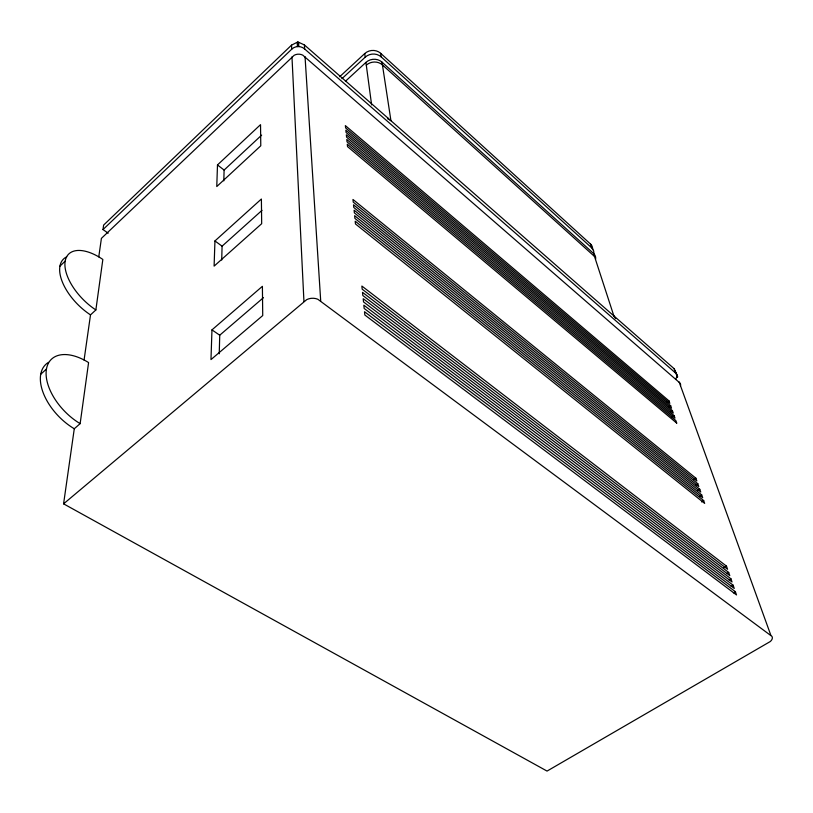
<?xml version="1.0" encoding="UTF-8"?>
<svg xmlns="http://www.w3.org/2000/svg" width="813" height="813" viewBox="0 0 813 813"><rect width="100%" height="100%" fill="white"/><g stroke="black" fill="none" stroke-linecap="round" stroke-linejoin="round"><path stroke-width="1.22" d="M219.236 353.787L219.734 335.21L263.463 297.649M221.715 260.048L222.081 246.176L262.01 210.343M223.809 180.882L224.103 170.059L261.634 135.131M211.969 329.885L210.974 359.6L262.731 315.556L262.396 286.318L211.969 329.885L219.734 335.21M214.947 240.943L214.104 266.125L261.674 223.697L261.39 199.012L214.947 240.943L222.081 246.176M217.488 164.937L216.766 186.553L260.78 145.781L260.536 124.653L217.488 164.937L224.103 170.059M676.985 377.323L677.595 376.897L674.14 368.685L304.397 44.939L297.873 41.92L291.532 45.142L103.627 225.079L102.997 229.571L108.19 233.199M80.141 423.634L88.587 362.578A46.473 26.616 45.8 0 0 46.331 369.824A46.473 26.616 45.8 0 0 80.141 423.634L74.278 428.756L63.587 503.836L547.047 771.08L770.277 641.528A8.384 4.827 -15.7 0 0 771.954 636.386L317.792 299.235A10.996 8.628 -2.5 0 0 306.755 299.601L63.587 503.836M95.863 309.946L102.845 259.449A42.683 21.799 45 0 0 65.081 261.735A42.683 21.799 45 0 0 95.863 309.946L90.507 314.885L84.064 360.078M98.769 256.878L101.412 238.361L294.154 55.284A8.577 7.754 2.7 0 1 302.761 55.142L680.166 383.208A6.9 4.858 -18.3 0 1 680.522 385.728M675.725 379.478L677.188 375.606L675.745 373.137L304.662 48.983C301.074 45.701 295.19 45.731 291.725 49.187L102.997 229.571M371.622 104.928L366.297 65.172C370.637 61.148 377.974 60.894 382.415 64.898L594.516 256.461L613.856 315.901M59.928 266.166L65.172 261.146M297.873 41.92L298.097 45.955L297.436 46.585L297.212 42.55M339.682 76.737L364.732 53.577A11.23 10.183 -7.8 0 1 380.657 53.312L590.482 244.012A10 7.825 -18.7 0 1 592.525 249.652M341.927 78.678L365.22 57.174A11.28 10.203 -7.8 0 1 381.206 56.92L591.742 247.884A10.03 7.835 -18.6 0 1 593.785 253.524M345.413 81.28L365.921 62.408A11.352 10.234 -7.8 0 1 382.008 62.134L593.571 253.493A10.091 7.845 -18.5 0 1 595.614 259.154M40.731 374.265L46.453 369.031M388.136 118.261L387.567 118.759L388.462 119.074M675.369 372.872L675.989 372.445L675.542 372.059M667.067 402.222L668.987 400.89L345.373 125.619L345.606 127.905L669.831 403.319L668.987 400.89M668.753 407.089L670.684 405.758L345.84 130.202L346.084 132.509L671.528 408.197L670.684 405.758M670.461 411.978L672.412 410.636L673.266 413.106L346.582 137.143L346.348 134.806L672.412 410.636M672.158 416.937L674.109 415.606L674.973 418.085L347.039 141.858L346.795 139.501L674.109 415.606M693.824 479.568L695.898 478.217L696.853 480.961L353.238 202.122L352.964 199.459L695.898 478.217M695.735 485.076L697.808 483.725L698.774 486.499L353.787 207.488L353.513 204.795L697.808 483.725M697.676 490.625L699.769 489.263L700.745 492.058L354.377 212.894L354.092 210.171L699.769 489.263M699.597 496.245L701.69 494.883L702.676 497.708L354.905 218.402L354.62 215.658L701.69 494.883M701.548 501.906L703.662 500.544L704.647 503.389L355.474 223.951L355.19 221.177L703.662 500.544M723.621 567.911L726.487 566.143L727.584 569.283L362.181 289.184L361.856 286.044L726.487 566.143M726.751 573.622L728.682 572.443L729.779 575.604L362.832 295.526L362.507 292.345L728.682 572.443M728.976 579.964L730.917 578.775L732.025 581.976L363.523 301.918L363.198 298.706L730.917 578.775M731.172 586.386L733.123 585.197L734.241 588.429L364.163 308.442L363.828 305.18L733.123 585.197M733.417 592.85L735.369 591.671L736.507 594.933L364.834 315.007L364.498 311.714L735.369 591.671M389.773 119.938L390.941 120.72L382.008 62.134M298.097 45.955L298.808 46.565L298.574 42.53M613.988 316.023L615.614 318.615M675.989 372.445L677.595 376.897M679.129 381.937L770.795 635.136M674.14 368.685L675.745 373.137M590.482 244.012L591.742 247.884M593.571 253.493L594.516 256.461M380.657 53.312L381.206 56.92M365.921 62.408L366.297 65.172M364.732 53.577L365.22 57.174M304.397 44.939L304.662 48.983M305.038 56.666L320.698 300.871M291.532 45.142L291.725 49.187M291.969 56.88L303.94 301.43M90.507 314.885A42.581 21.941 44.9 0 1 62.459 282.223A42.581 21.941 44.9 0 1 66.727 256.827M74.278 428.756A46.351 26.778 45.7 0 1 43.333 393.136A46.351 26.778 45.7 0 1 48.506 362.354M676.711 423.095L347.527 146.604L347.283 144.226L675.837 420.585L676.711 423.095"/></g></svg>
